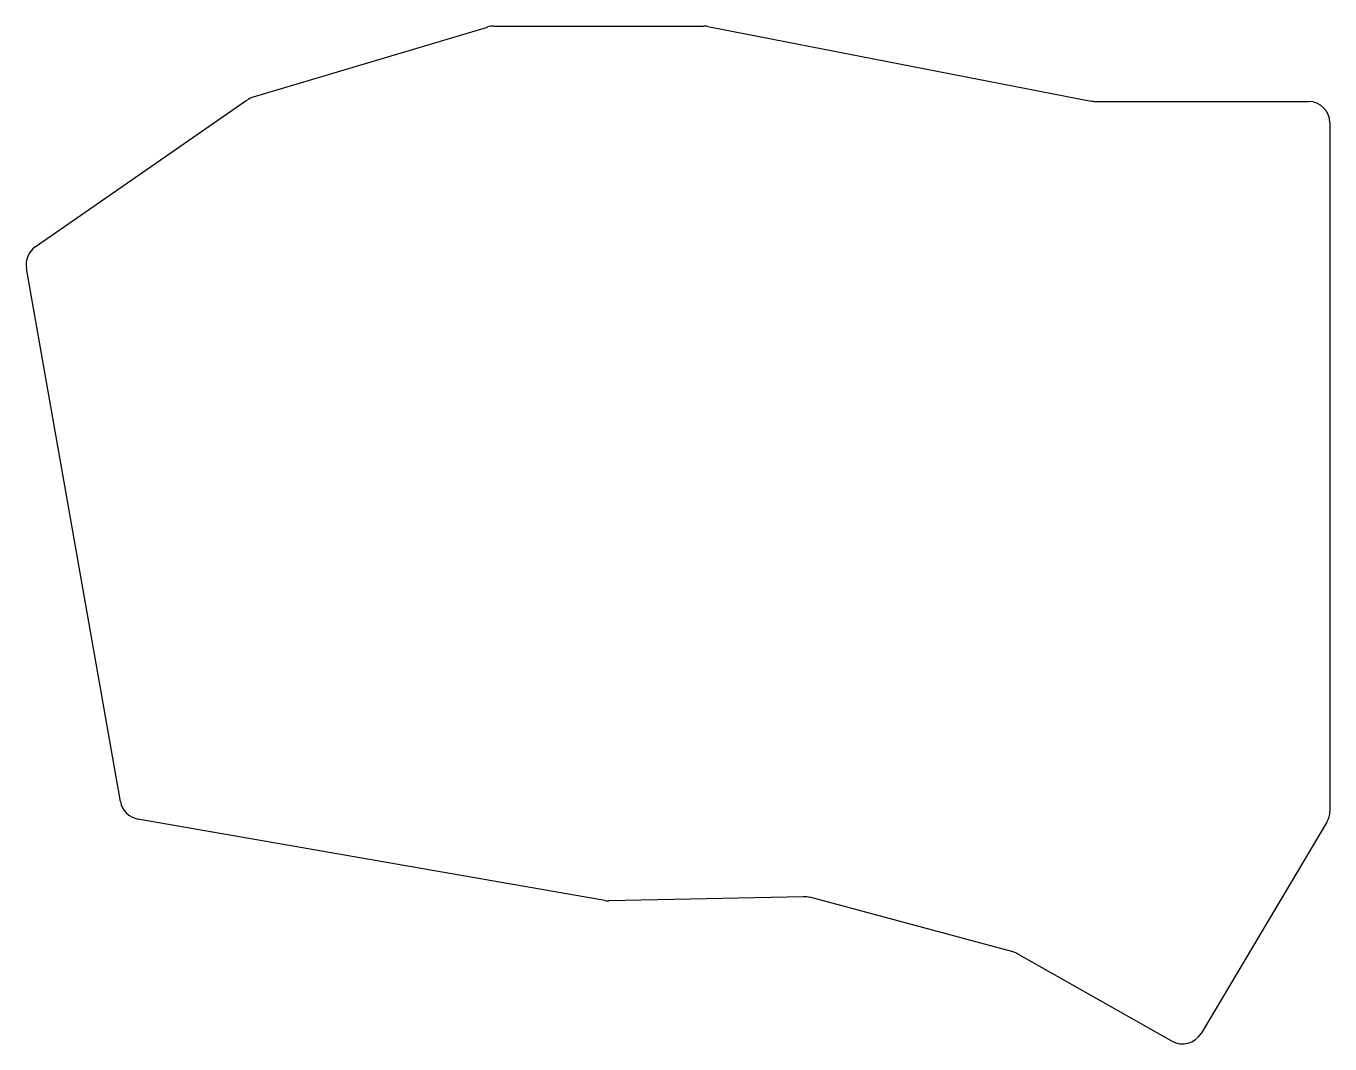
# Model space of a CAD drawing. Header units: millimetres. Extents: x 83 to 204, y -132 to -38.
import ezdxf

# ---------------------------------------------------------------- set-up
doc = ezdxf.new("R2010")
doc.units = ezdxf.units.MM

msp = doc.modelspace()

# ---------------------------------------------------------------- linework, layer by layer
for p, q in [((103.92, -44.23), (125.67, -37.73)), ((126.24, -37.64), (145.76, -37.64)), ((146.14, -37.68), (181.76, -44.61)), ((83.65, -58.17), (103.35, -44.5)), ((182.14, -44.64), (201.95, -44.64)), ((203.95, -46.64), (203.95, -110.59)), ((91.56, -109.71), (82.82, -60.16)), ((136.56, -118.91), (93.18, -111.33)), ((203.67, -111.62), (191.97, -131.25)), ((155.04, -118.54), (136.94, -118.94)), ((174.4, -123.64), (155.61, -118.6)), ((189.27, -131.96), (174.87, -123.83))]:
    msp.add_line(p, q)
for centre, start, end in [((126.24, -39.64), 90, 106.6478), ((145.76, -39.64), 78.9965, 90), ((104.49, -46.15), 106.6478, 124.7442), ((182.14, -42.64), 258.9965, 270), ((201.95, -46.64), 0, 90), ((84.79, -59.81), 124.7442, 190), ((93.53, -109.36), 190, 260.0927), ((201.95, -110.59), 329.2183, 0), ((155.09, -120.54), 75, 91.2698), ((136.9, -116.94), 260.0927, 271.2698), ((173.89, -125.57), 60.5459, 75), ((190.25, -130.22), 240.5459, 329.2183)]:
    msp.add_arc(centre, 2, start, end)

doc.saveas('drawing.dxf')
